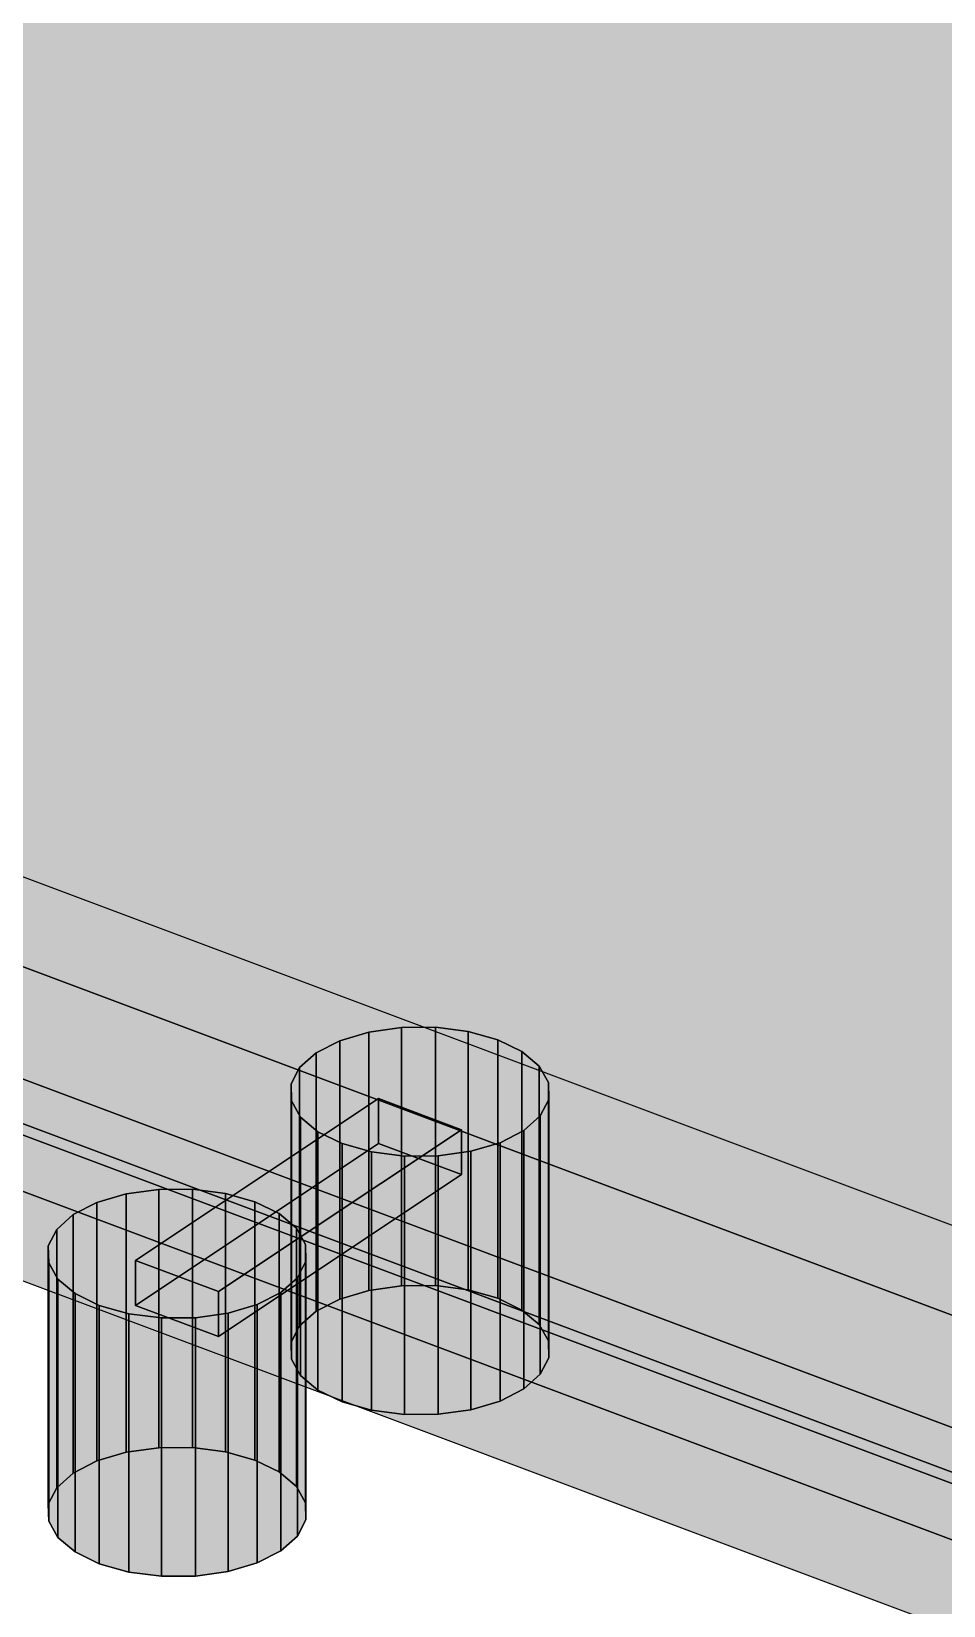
# Model space of a CAD drawing. Header units: millimetres. Extents: x 50 to 612415, y 2 to 4150.
# Drawn here: x 483440.8 to 483496.4, y 1980.6 to 2076.5 of the extents above; entities that cross this region are included whole.
import ezdxf

# ---------------------------------------------------------------- set-up
doc = ezdxf.new("R2010")
doc.units = ezdxf.units.MM
doc.layers.add('HATCH', color=8, linetype='Continuous', lineweight=9)
doc.layers.add('OUTLINE', color=7, linetype='Continuous', lineweight=25)

msp = doc.modelspace()

# ---------------------------------------------------------------- hatches: boundary and pattern name
at = {"layer": 'HATCH', "true_color": 0xccae87}
for points in [[(482517.682, 2640.813), (482302.6, 2721.469), (483655.424, 1955.814)], [(482302.6, 2721.469), (483404.917, 2049.754), (483653.949, 1956.535)], [(482302.6, 2721.469), (483653.949, 1956.535), (483655.424, 1955.814)], [(483655.424, 1950.335), (482302.6, 2715.99), (482517.682, 2635.334)], [(483653.949, 1951.057), (483404.917, 2044.275), (482302.6, 2715.99)], [(483655.424, 1950.335), (483653.949, 1951.057), (482302.6, 2715.99)], [(482732.765, 2560.157), (482517.682, 2640.813), (483655.424, 1955.814)], [(483655.424, 1950.335), (482517.682, 2635.334), (482732.765, 2554.679)], [(482947.847, 2479.501), (482732.765, 2560.157), (483655.424, 1955.814)], [(483655.424, 1950.335), (482732.765, 2554.679), (482947.847, 2474.023)], [(483008.576, 2376.129), (482666.975, 2504.229), (483655.424, 1950.335)], [(482666.975, 2504.229), (483404.917, 2044.275), (483653.949, 1951.057)], [(482666.975, 2504.229), (483653.949, 1951.057), (483655.424, 1950.335)], [(483008.576, 2369.281), (482666.975, 2497.381), (483655.424, 1943.487)], [(483655.424, 1943.487), (482666.975, 2497.381), (483008.576, 2369.281)], [(482666.975, 2497.381), (483404.917, 2037.427), (483653.949, 1944.209)], [(483653.949, 1944.209), (483404.917, 2037.427), (482666.975, 2497.381)], [(482666.975, 2497.381), (483653.949, 1944.209), (483655.424, 1943.487)], [(483655.424, 1943.487), (483653.949, 1944.209), (482666.975, 2497.381)], [(482666.975, 2494.642), (482665.499, 2495.364), (483655.424, 1940.748)], [(482665.499, 2495.364), (483404.917, 2034.688), (483653.949, 1941.47)], [(482665.499, 2495.364), (483653.949, 1941.47), (483655.424, 1940.748)], [(483655.424, 1940.063), (482665.499, 2494.679), (482666.975, 2493.957)], [(482666.975, 2493.957), (482665.499, 2494.679), (483707.276, 1909.123)], [(483653.949, 1940.785), (483404.917, 2034.003), (482665.499, 2494.679)], [(482665.499, 2494.679), (483327.72, 2051.457), (483707.276, 1909.123)], [(483655.424, 1940.063), (483653.949, 1940.785), (482665.499, 2494.679)], [(483008.576, 2366.542), (482666.975, 2494.642), (483655.424, 1940.748)], [(483655.424, 1940.748), (482666.975, 2494.642), (483008.576, 2366.542)], [(483653.949, 1941.47), (483404.917, 2034.688), (482666.975, 2494.642)], [(483655.424, 1940.748), (483653.949, 1941.47), (482666.975, 2494.642)], [(483655.424, 1940.063), (482666.975, 2493.957), (483008.576, 2365.857)], [(483008.576, 2365.857), (482666.975, 2493.957), (483707.276, 1909.123)], [(482666.975, 2490.533), (482665.499, 2491.255), (483707.276, 1905.699)], [(483707.276, 1905.699), (482665.499, 2491.255), (482666.975, 2490.533)], [(482665.499, 2491.255), (483327.72, 2048.033), (483707.276, 1905.699)], [(483707.276, 1905.699), (483327.72, 2048.033), (482665.499, 2491.255)], [(483008.576, 2362.433), (482666.975, 2490.533), (483707.276, 1905.699)], [(483707.276, 1905.699), (482666.975, 2490.533), (483008.576, 2362.433)], [(483707.276, 1900.221), (482665.499, 2485.776), (482666.975, 2485.055)], [(483707.276, 1900.221), (483327.72, 2042.555), (482665.499, 2485.776)], [(483707.276, 1900.221), (482666.975, 2485.055), (483008.576, 2356.954)], [(483162.929, 2398.845), (482947.847, 2479.501), (483655.424, 1955.814)], [(483655.424, 1950.335), (482947.847, 2474.023), (483162.929, 2393.367)], [(482632.309, 2329.766), (482381.801, 2423.706), (483707.276, 1924.874)], [(482381.801, 2423.706), (483327.72, 2067.208), (483707.276, 1924.874)], [(482632.309, 2324.288), (482381.801, 2418.228), (483707.276, 1919.396)], [(483707.276, 1919.396), (482381.801, 2418.228), (482632.309, 2324.288)], [(482381.801, 2418.228), (483327.72, 2061.729), (483707.276, 1919.396)], [(483707.276, 1919.396), (483327.72, 2061.729), (482381.801, 2418.228)], [(482632.309, 2317.44), (482381.801, 2411.38), (483707.276, 1912.548)], [(483707.276, 1912.548), (482381.801, 2411.38), (482632.309, 2317.44)], [(482381.801, 2411.38), (483327.72, 2054.881), (483707.276, 1912.548)], [(483707.276, 1912.548), (483327.72, 2054.881), (482381.801, 2411.38)], [(482632.309, 2314.7), (482381.801, 2408.641), (483707.276, 1909.808)], [(483707.276, 1909.808), (482381.801, 2408.641), (482632.309, 2314.7)], [(482381.801, 2408.641), (483327.72, 2052.142), (483707.276, 1909.808)], [(483707.276, 1909.808), (483327.72, 2052.142), (482381.801, 2408.641)], [(483707.276, 1909.123), (482381.801, 2407.956), (482632.309, 2314.016)], [(483707.276, 1909.123), (483327.72, 2051.457), (482381.801, 2407.956)], [(483388.132, 2233.795), (483008.576, 2376.129), (483655.424, 1950.335)], [(483388.132, 2226.947), (483008.576, 2369.281), (483655.424, 1943.487)], [(483655.424, 1943.487), (483008.576, 2369.281), (483388.132, 2226.947)], [(483388.132, 2224.208), (483008.576, 2366.542), (483655.424, 1940.748)], [(483655.424, 1940.748), (483008.576, 2366.542), (483388.132, 2224.208)], [(483655.424, 1940.063), (483008.576, 2365.857), (483388.132, 2223.523)], [(483388.132, 2223.523), (483008.576, 2365.857), (483707.276, 1909.123)], [(483388.132, 2220.099), (483008.576, 2362.433), (483707.276, 1905.699)], [(483707.276, 1905.699), (483008.576, 2362.433), (483388.132, 2220.099)], [(483707.276, 1900.221), (483008.576, 2356.954), (483388.132, 2214.621)], [(483393.952, 2044.15), (482632.309, 2329.766), (483707.276, 1924.874)], [(483393.952, 2038.671), (482632.309, 2324.288), (483707.276, 1919.396)], [(483707.276, 1919.396), (482632.309, 2324.288), (483393.952, 2038.671)], [(483393.952, 2031.823), (482632.309, 2317.44), (483707.276, 1912.548)], [(483707.276, 1912.548), (482632.309, 2317.44), (483393.952, 2031.823)], [(483393.952, 2029.084), (482632.309, 2314.7), (483707.276, 1909.808)], [(483707.276, 1909.808), (482632.309, 2314.7), (483393.952, 2029.084)], [(483707.276, 1909.123), (482632.309, 2314.016), (483393.952, 2028.399)], [(483404.917, 2049.754), (483405.969, 2048.866), (483653.949, 1956.535)], [(483405.969, 2048.866), (483406.525, 2047.872), (483653.949, 1956.535)], [(483406.525, 2047.872), (483406.547, 2046.84), (483653.949, 1956.535)], [(483406.547, 2046.84), (483406.035, 2045.84), (483653.949, 1956.535)], [(483406.035, 2045.84), (483405.023, 2044.94), (483642.878, 1955.745)], [(483406.035, 2045.84), (483648.086, 1957.286), (483650.15, 1957.298)], [(483406.035, 2045.84), (483650.15, 1957.298), (483652.15, 1957.042)], [(483406.035, 2045.84), (483646.098, 1957.008), (483648.086, 1957.286)], [(483406.035, 2045.84), (483652.15, 1957.042), (483653.949, 1956.535)], [(483406.035, 2045.84), (483644.322, 1956.482), (483646.098, 1957.008)], [(483406.035, 2045.84), (483642.878, 1955.745), (483644.322, 1956.482)], [(483641.866, 1954.845), (483405.023, 2044.94), (483403.579, 2044.203)], [(483641.866, 1954.845), (483642.878, 1955.745), (483405.023, 2044.94)], [(483641.866, 1954.845), (483395.751, 2043.643), (483393.952, 2044.15)], [(483641.354, 1953.845), (483641.866, 1954.845), (483393.952, 2044.15)], [(483641.376, 1952.813), (483641.354, 1953.845), (483393.952, 2044.15)], [(483641.932, 1951.819), (483641.376, 1952.813), (483393.952, 2044.15)], [(483642.984, 1950.931), (483641.932, 1951.819), (483393.952, 2044.15)], [(483644.46, 1950.209), (483642.984, 1950.931), (483393.952, 2044.15)], [(483644.46, 1950.209), (483393.952, 2044.15), (483707.276, 1924.874)], [(483641.866, 1954.845), (483403.579, 2044.203), (483401.803, 2043.677)], [(483404.917, 2044.275), (483405.969, 2043.387), (483653.949, 1951.057)], [(483653.949, 1951.057), (483405.969, 2043.387), (483404.917, 2044.275)], [(483641.866, 1954.845), (483397.751, 2043.387), (483395.751, 2043.643)], [(483641.866, 1954.845), (483399.815, 2043.399), (483397.751, 2043.387)], [(483641.866, 1954.845), (483401.803, 2043.677), (483399.815, 2043.399)], [(483405.969, 2043.387), (483406.525, 2042.393), (483653.949, 1951.057)], [(483653.949, 1951.057), (483406.525, 2042.393), (483405.969, 2043.387)], [(483653.949, 1951.057), (483406.547, 2041.361), (483406.525, 2042.393)], [(483406.525, 2042.393), (483406.547, 2041.361), (483653.949, 1951.057)], [(483653.949, 1951.057), (483406.035, 2040.361), (483406.547, 2041.361)], [(483406.547, 2041.361), (483406.035, 2040.361), (483653.949, 1951.057)], [(483406.035, 2040.361), (483405.023, 2039.462), (483642.878, 1950.266)], [(483642.878, 1950.266), (483405.023, 2039.462), (483406.035, 2040.361)], [(483406.035, 2040.361), (483648.086, 1951.808), (483650.15, 1951.819)], [(483650.15, 1951.819), (483648.086, 1951.808), (483406.035, 2040.361)], [(483652.15, 1951.563), (483650.15, 1951.819), (483406.035, 2040.361)], [(483406.035, 2040.361), (483650.15, 1951.819), (483652.15, 1951.563)], [(483406.035, 2040.361), (483646.098, 1951.53), (483648.086, 1951.808)], [(483648.086, 1951.808), (483646.098, 1951.53), (483406.035, 2040.361)], [(483653.949, 1951.057), (483652.15, 1951.563), (483406.035, 2040.361)], [(483406.035, 2040.361), (483652.15, 1951.563), (483653.949, 1951.057)], [(483406.035, 2040.361), (483644.322, 1951.004), (483646.098, 1951.53)], [(483646.098, 1951.53), (483644.322, 1951.004), (483406.035, 2040.361)], [(483406.035, 2040.361), (483642.878, 1950.266), (483644.322, 1951.004)], [(483644.322, 1951.004), (483642.878, 1950.266), (483406.035, 2040.361)], [(483641.866, 1949.367), (483405.023, 2039.462), (483403.579, 2038.724)], [(483403.579, 2038.724), (483405.023, 2039.462), (483641.866, 1949.367)], [(483641.866, 1949.367), (483642.878, 1950.266), (483405.023, 2039.462)], [(483405.023, 2039.462), (483642.878, 1950.266), (483641.866, 1949.367)], [(483393.952, 2038.671), (483395.751, 2038.165), (483641.866, 1949.367)], [(483641.866, 1949.367), (483395.751, 2038.165), (483393.952, 2038.671)], [(483393.952, 2038.671), (483641.866, 1949.367), (483641.354, 1948.367)], [(483641.354, 1948.367), (483641.866, 1949.367), (483393.952, 2038.671)], [(483641.376, 1947.335), (483641.354, 1948.367), (483393.952, 2038.671)], [(483393.952, 2038.671), (483641.354, 1948.367), (483641.376, 1947.335)], [(483393.952, 2038.671), (483641.376, 1947.335), (483641.932, 1946.341)], [(483641.932, 1946.341), (483641.376, 1947.335), (483393.952, 2038.671)], [(483393.952, 2038.671), (483641.932, 1946.341), (483642.984, 1945.453)], [(483642.984, 1945.453), (483641.932, 1946.341), (483393.952, 2038.671)], [(483644.46, 1944.731), (483642.984, 1945.453), (483393.952, 2038.671)], [(483393.952, 2038.671), (483642.984, 1945.453), (483644.46, 1944.731)], [(483644.46, 1944.731), (483393.952, 2038.671), (483707.276, 1919.396)], [(483707.276, 1919.396), (483393.952, 2038.671), (483644.46, 1944.731)], [(483395.751, 2038.165), (483397.751, 2037.909), (483641.866, 1949.367)], [(483641.866, 1949.367), (483397.751, 2037.909), (483395.751, 2038.165)], [(483399.815, 2037.92), (483401.803, 2038.198), (483641.866, 1949.367)], [(483641.866, 1949.367), (483401.803, 2038.198), (483399.815, 2037.92)], [(483641.866, 1949.367), (483403.579, 2038.724), (483401.803, 2038.198)], [(483401.803, 2038.198), (483403.579, 2038.724), (483641.866, 1949.367)], [(483397.751, 2037.909), (483399.815, 2037.92), (483641.866, 1949.367)], [(483641.866, 1949.367), (483399.815, 2037.92), (483397.751, 2037.909)], [(483404.917, 2037.427), (483405.969, 2036.539), (483653.949, 1944.209)], [(483653.949, 1944.209), (483405.969, 2036.539), (483404.917, 2037.427)], [(483405.969, 2036.539), (483406.525, 2035.545), (483653.949, 1944.209)], [(483653.949, 1944.209), (483406.525, 2035.545), (483405.969, 2036.539)], [(483653.949, 1944.209), (483406.547, 2034.513), (483406.525, 2035.545)], [(483406.525, 2035.545), (483406.547, 2034.513), (483653.949, 1944.209)], [(483404.917, 2034.688), (483405.969, 2033.8), (483653.949, 1941.47)], [(483653.949, 1941.47), (483405.969, 2033.8), (483404.917, 2034.688)], [(483653.949, 1944.209), (483406.035, 2033.513), (483406.547, 2034.513)], [(483406.547, 2034.513), (483406.035, 2033.513), (483653.949, 1944.209)], [(483653.949, 1940.785), (483405.969, 2033.115), (483404.917, 2034.003)], [(483406.035, 2033.513), (483405.023, 2032.614), (483642.878, 1943.418)], [(483642.878, 1943.418), (483405.023, 2032.614), (483406.035, 2033.513)], [(483405.969, 2033.8), (483406.525, 2032.806), (483653.949, 1941.47)], [(483653.949, 1941.47), (483406.525, 2032.806), (483405.969, 2033.8)], [(483406.035, 2033.513), (483648.086, 1944.96), (483650.15, 1944.971)], [(483650.15, 1944.971), (483648.086, 1944.96), (483406.035, 2033.513)], [(483652.15, 1944.715), (483650.15, 1944.971), (483406.035, 2033.513)], [(483406.035, 2033.513), (483650.15, 1944.971), (483652.15, 1944.715)], [(483406.035, 2033.513), (483646.098, 1944.682), (483648.086, 1944.96)], [(483648.086, 1944.96), (483646.098, 1944.682), (483406.035, 2033.513)], [(483653.949, 1944.209), (483652.15, 1944.715), (483406.035, 2033.513)], [(483406.035, 2033.513), (483652.15, 1944.715), (483653.949, 1944.209)], [(483406.035, 2033.513), (483644.322, 1944.156), (483646.098, 1944.682)], [(483646.098, 1944.682), (483644.322, 1944.156), (483406.035, 2033.513)], [(483406.035, 2033.513), (483642.878, 1943.418), (483644.322, 1944.156)], [(483644.322, 1944.156), (483642.878, 1943.418), (483406.035, 2033.513)], [(483641.866, 1942.519), (483405.023, 2032.614), (483403.579, 2031.876)], [(483403.579, 2031.876), (483405.023, 2032.614), (483641.866, 1942.519)], [(483641.866, 1942.519), (483642.878, 1943.418), (483405.023, 2032.614)], [(483405.023, 2032.614), (483642.878, 1943.418), (483641.866, 1942.519)], [(483653.949, 1940.785), (483406.525, 2032.121), (483405.969, 2033.115)], [(483653.949, 1941.47), (483406.547, 2031.774), (483406.525, 2032.806)], [(483406.525, 2032.806), (483406.547, 2031.774), (483653.949, 1941.47)], [(483393.952, 2031.823), (483395.751, 2031.317), (483641.866, 1942.519)], [(483641.866, 1942.519), (483395.751, 2031.317), (483393.952, 2031.823)], [(483393.952, 2031.823), (483641.866, 1942.519), (483641.354, 1941.519)], [(483641.354, 1941.519), (483641.866, 1942.519), (483393.952, 2031.823)], [(483641.376, 1940.487), (483641.354, 1941.519), (483393.952, 2031.823)], [(483393.952, 2031.823), (483641.354, 1941.519), (483641.376, 1940.487)], [(483393.952, 2031.823), (483641.376, 1940.487), (483641.932, 1939.493)], [(483641.932, 1939.493), (483641.376, 1940.487), (483393.952, 2031.823)], [(483393.952, 2031.823), (483641.932, 1939.493), (483642.984, 1938.605)], [(483642.984, 1938.605), (483641.932, 1939.493), (483393.952, 2031.823)], [(483644.46, 1937.883), (483642.984, 1938.605), (483393.952, 2031.823)], [(483393.952, 2031.823), (483642.984, 1938.605), (483644.46, 1937.883)], [(483644.46, 1937.883), (483393.952, 2031.823), (483707.276, 1912.548)], [(483707.276, 1912.548), (483393.952, 2031.823), (483644.46, 1937.883)], [(483641.866, 1942.519), (483403.579, 2031.876), (483401.803, 2031.35)], [(483401.803, 2031.35), (483403.579, 2031.876), (483641.866, 1942.519)], [(483653.949, 1941.47), (483406.035, 2030.774), (483406.547, 2031.774)], [(483406.547, 2031.774), (483406.035, 2030.774), (483653.949, 1941.47)], [(483653.949, 1940.785), (483406.547, 2031.089), (483406.525, 2032.121)], [(483395.751, 2031.317), (483397.751, 2031.061), (483641.866, 1942.519)], [(483641.866, 1942.519), (483397.751, 2031.061), (483395.751, 2031.317)], [(483397.751, 2031.061), (483399.815, 2031.072), (483641.866, 1942.519)], [(483641.866, 1942.519), (483399.815, 2031.072), (483397.751, 2031.061)], [(483399.815, 2031.072), (483401.803, 2031.35), (483641.866, 1942.519)], [(483641.866, 1942.519), (483401.803, 2031.35), (483399.815, 2031.072)], [(483406.035, 2030.774), (483405.023, 2029.875), (483642.878, 1940.679)], [(483642.878, 1940.679), (483405.023, 2029.875), (483406.035, 2030.774)], [(483653.949, 1940.785), (483406.035, 2030.089), (483406.547, 2031.089)], [(483406.035, 2030.774), (483648.086, 1942.221), (483650.15, 1942.232)], [(483650.15, 1942.232), (483648.086, 1942.221), (483406.035, 2030.774)], [(483652.15, 1941.976), (483650.15, 1942.232), (483406.035, 2030.774)], [(483406.035, 2030.774), (483650.15, 1942.232), (483652.15, 1941.976)], [(483406.035, 2030.774), (483646.098, 1941.943), (483648.086, 1942.221)], [(483648.086, 1942.221), (483646.098, 1941.943), (483406.035, 2030.774)], [(483653.949, 1941.47), (483652.15, 1941.976), (483406.035, 2030.774)], [(483406.035, 2030.774), (483652.15, 1941.976), (483653.949, 1941.47)], [(483406.035, 2030.774), (483644.322, 1941.417), (483646.098, 1941.943)], [(483646.098, 1941.943), (483644.322, 1941.417), (483406.035, 2030.774)], [(483406.035, 2030.774), (483642.878, 1940.679), (483644.322, 1941.417)], [(483644.322, 1941.417), (483642.878, 1940.679), (483406.035, 2030.774)], [(483641.866, 1939.779), (483405.023, 2029.875), (483403.579, 2029.137)], [(483403.579, 2029.137), (483405.023, 2029.875), (483641.866, 1939.779)], [(483642.878, 1939.994), (483405.023, 2029.19), (483406.035, 2030.089)], [(483641.866, 1939.779), (483642.878, 1940.679), (483405.023, 2029.875)], [(483405.023, 2029.875), (483642.878, 1940.679), (483641.866, 1939.779)], [(483650.15, 1941.547), (483648.086, 1941.536), (483406.035, 2030.089)], [(483652.15, 1941.291), (483650.15, 1941.547), (483406.035, 2030.089)], [(483648.086, 1941.536), (483646.098, 1941.258), (483406.035, 2030.089)], [(483653.949, 1940.785), (483652.15, 1941.291), (483406.035, 2030.089)], [(483646.098, 1941.258), (483644.322, 1940.732), (483406.035, 2030.089)], [(483644.322, 1940.732), (483642.878, 1939.994), (483406.035, 2030.089)], [(483393.952, 2029.084), (483395.751, 2028.578), (483641.866, 1939.779)], [(483641.866, 1939.779), (483395.751, 2028.578), (483393.952, 2029.084)], [(483393.952, 2029.084), (483641.866, 1939.779), (483641.354, 1938.78)], [(483641.354, 1938.78), (483641.866, 1939.779), (483393.952, 2029.084)], [(483641.376, 1937.748), (483641.354, 1938.78), (483393.952, 2029.084)], [(483393.952, 2029.084), (483641.354, 1938.78), (483641.376, 1937.748)], [(483393.952, 2029.084), (483641.376, 1937.748), (483641.932, 1936.754)], [(483641.932, 1936.754), (483641.376, 1937.748), (483393.952, 2029.084)], [(483393.952, 2029.084), (483641.932, 1936.754), (483642.984, 1935.865)], [(483642.984, 1935.865), (483641.932, 1936.754), (483393.952, 2029.084)], [(483644.46, 1935.144), (483642.984, 1935.865), (483393.952, 2029.084)], [(483393.952, 2029.084), (483642.984, 1935.865), (483644.46, 1935.144)], [(483644.46, 1935.144), (483393.952, 2029.084), (483707.276, 1909.808)], [(483707.276, 1909.808), (483393.952, 2029.084), (483644.46, 1935.144)], [(483395.751, 2028.578), (483397.751, 2028.322), (483641.866, 1939.779)], [(483641.866, 1939.779), (483397.751, 2028.322), (483395.751, 2028.578)], [(483399.815, 2028.333), (483401.803, 2028.611), (483641.866, 1939.779)], [(483641.866, 1939.779), (483401.803, 2028.611), (483399.815, 2028.333)], [(483641.866, 1939.779), (483403.579, 2029.137), (483401.803, 2028.611)], [(483401.803, 2028.611), (483403.579, 2029.137), (483641.866, 1939.779)], [(483403.579, 2028.452), (483405.023, 2029.19), (483641.866, 1939.095)], [(483405.023, 2029.19), (483642.878, 1939.994), (483641.866, 1939.095)], [(483393.952, 2028.399), (483395.751, 2027.893), (483641.866, 1939.095)], [(483393.952, 2028.399), (483641.866, 1939.095), (483641.354, 1938.095)], [(483393.952, 2028.399), (483641.354, 1938.095), (483641.376, 1937.063)], [(483393.952, 2028.399), (483641.376, 1937.063), (483641.932, 1936.069)], [(483393.952, 2028.399), (483641.932, 1936.069), (483642.984, 1935.181)], [(483393.952, 2028.399), (483642.984, 1935.181), (483644.46, 1934.459)], [(483707.276, 1909.123), (483393.952, 2028.399), (483644.46, 1934.459)], [(483395.751, 2027.893), (483397.751, 2027.637), (483641.866, 1939.095)], [(483397.751, 2028.322), (483399.815, 2028.333), (483641.866, 1939.779)], [(483641.866, 1939.779), (483399.815, 2028.333), (483397.751, 2028.322)], [(483397.751, 2027.637), (483399.815, 2027.648), (483641.866, 1939.095)], [(483399.815, 2027.648), (483401.803, 2027.926), (483641.866, 1939.095)], [(483401.803, 2027.926), (483403.579, 2028.452), (483641.866, 1939.095)]]:
    msp.add_hatch(color=43, dxfattribs=at).paths.add_polyline_path(points)
at = {"layer": 'HATCH', "true_color": 0xc0a47f}
for points in [[(483707.276, 1919.396), (483327.72, 2061.729), (483327.72, 2067.208), (483707.276, 1924.874)], [(483707.276, 1912.548), (483327.72, 2054.881), (483327.72, 2061.729), (483707.276, 1919.396)], [(483707.276, 1909.808), (483327.72, 2052.142), (483327.72, 2054.881), (483707.276, 1912.548)], [(483707.276, 1909.123), (483327.72, 2051.457), (483327.72, 2052.142), (483707.276, 1909.808)], [(483707.276, 1905.699), (483327.72, 2048.033), (483327.72, 2051.457), (483707.276, 1909.123)], [(483707.276, 1900.221), (483327.72, 2042.555), (483327.72, 2048.033), (483707.276, 1905.699)]]:
    msp.add_hatch(color=33, dxfattribs=at).paths.add_polyline_path(points)
at = {"layer": 'HATCH', "true_color": 0xadb2b6}
for points in [[(483461.38, 1999.781), (483459.604, 1999.255), (483459.604, 2015.005), (483461.38, 2015.531)], [(483469.231, 1999.308), (483467.432, 1999.814), (483467.432, 2015.565), (483469.231, 2015.058)], [(483459.742, 1992.982), (483461.541, 1992.476), (483461.541, 2008.226), (483459.742, 2008.732)], [(483467.593, 1992.509), (483469.369, 1993.035), (483469.369, 2008.785), (483467.593, 2008.259)], [(483446.578, 1989.912), (483444.801, 1989.386), (483444.801, 2005.137), (483446.578, 2005.663)], [(483454.428, 1989.439), (483452.629, 1989.946), (483452.629, 2005.696), (483454.428, 2005.19)], [(483444.939, 1983.113), (483446.738, 1982.607), (483446.738, 1998.358), (483444.939, 1998.864)], [(483452.79, 1982.641), (483454.566, 1983.166), (483454.566, 1998.917), (483452.79, 1998.391)]]:
    msp.add_hatch(color=253, dxfattribs=at).paths.add_polyline_path(points)
at = {"layer": 'HATCH', "true_color": 0xb7bcc0}
for points in [[(483467.593, 2008.259), (483461.38, 2015.531), (483459.604, 2015.005)], [(483467.593, 2008.259), (483463.368, 2015.809), (483461.38, 2015.531)], [(483467.593, 2008.259), (483465.432, 2015.821), (483463.368, 2015.809)], [(483467.593, 2008.259), (483467.432, 2015.565), (483465.432, 2015.821)], [(483467.593, 2008.259), (483469.231, 2015.058), (483467.432, 2015.565)], [(483467.593, 2008.259), (483458.161, 2014.268), (483457.148, 2013.368)], [(483467.593, 2008.259), (483459.604, 2015.005), (483458.161, 2014.268)], [(483467.593, 2008.259), (483470.707, 2014.337), (483469.231, 2015.058)], [(483467.593, 2008.259), (483471.758, 2013.448), (483470.707, 2014.337)], [(483467.593, 2008.259), (483457.148, 2013.368), (483456.636, 2012.368)], [(483467.593, 2008.259), (483472.315, 2012.455), (483471.758, 2013.448)], [(483467.593, 2008.259), (483456.636, 2012.368), (483456.659, 2011.336)], [(483467.593, 2008.259), (483472.337, 2011.422), (483472.315, 2012.455)], [(483461.956, 2011.475), (483447.154, 2001.606), (483452.214, 1999.708)], [(483461.956, 2011.475), (483452.214, 1999.708), (483467.017, 2009.577)], [(483467.593, 2008.259), (483456.659, 2011.336), (483457.215, 2010.342)], [(483467.593, 2008.259), (483471.825, 2010.423), (483472.337, 2011.422)], [(483467.593, 2008.259), (483457.215, 2010.342), (483458.267, 2009.454)], [(483467.593, 2008.259), (483470.813, 2009.523), (483471.825, 2010.423)], [(483467.593, 2008.259), (483458.267, 2009.454), (483459.742, 2008.732)], [(483467.593, 2008.259), (483469.369, 2008.785), (483470.813, 2009.523)], [(483452.214, 1996.969), (483447.154, 1998.867), (483461.956, 2008.735)], [(483467.017, 2006.838), (483452.214, 1996.969), (483461.956, 2008.735)], [(483467.593, 2008.259), (483459.742, 2008.732), (483461.541, 2008.226)], [(483467.593, 2008.259), (483461.541, 2008.226), (483463.541, 2007.97)], [(483467.593, 2008.259), (483463.541, 2007.97), (483465.605, 2007.981)], [(483452.79, 1998.391), (483446.578, 2005.663), (483444.801, 2005.137)], [(483452.79, 1998.391), (483448.566, 2005.941), (483446.578, 2005.663)], [(483452.79, 1998.391), (483450.63, 2005.952), (483448.566, 2005.941)], [(483452.79, 1998.391), (483452.629, 2005.696), (483450.63, 2005.952)], [(483452.79, 1998.391), (483454.428, 2005.19), (483452.629, 2005.696)], [(483452.79, 1998.391), (483444.801, 2005.137), (483443.358, 2004.399)], [(483452.79, 1998.391), (483455.904, 2004.468), (483454.428, 2005.19)], [(483452.79, 1998.391), (483443.358, 2004.399), (483442.346, 2003.5)], [(483452.79, 1998.391), (483456.956, 2003.58), (483455.904, 2004.468)], [(483452.79, 1998.391), (483457.512, 2002.586), (483456.956, 2003.58)], [(483452.79, 1998.391), (483442.346, 2003.5), (483441.833, 2002.5)], [(483452.79, 1998.391), (483441.833, 2002.5), (483441.856, 2001.468)], [(483452.79, 1998.391), (483457.535, 2001.554), (483457.512, 2002.586)], [(483452.79, 1998.391), (483441.856, 2001.468), (483442.412, 2000.474)], [(483452.79, 1998.391), (483457.022, 2000.554), (483457.535, 2001.554)], [(483452.79, 1998.391), (483442.412, 2000.474), (483443.464, 1999.586)], [(483452.79, 1998.391), (483456.01, 1999.655), (483457.022, 2000.554)], [(483459.604, 1999.255), (483461.38, 1999.781), (483467.593, 1992.509)], [(483461.38, 1999.781), (483463.368, 2000.059), (483467.593, 1992.509)], [(483463.368, 2000.059), (483465.432, 2000.07), (483467.593, 1992.509)], [(483465.432, 2000.07), (483467.432, 1999.814), (483467.593, 1992.509)], [(483467.432, 1999.814), (483469.231, 1999.308), (483467.593, 1992.509)], [(483452.79, 1998.391), (483443.464, 1999.586), (483444.939, 1998.864)], [(483452.79, 1998.391), (483444.939, 1998.864), (483446.738, 1998.358)], [(483452.79, 1998.391), (483454.566, 1998.917), (483456.01, 1999.655)], [(483458.161, 1998.517), (483459.604, 1999.255), (483467.593, 1992.509)], [(483469.231, 1999.308), (483470.707, 1998.586), (483467.593, 1992.509)], [(483452.79, 1998.391), (483446.738, 1998.358), (483448.738, 1998.102)], [(483452.79, 1998.391), (483448.738, 1998.102), (483450.802, 1998.113)], [(483457.148, 1997.618), (483458.161, 1998.517), (483467.593, 1992.509)], [(483470.707, 1998.586), (483471.758, 1997.698), (483467.593, 1992.509)], [(483456.636, 1996.618), (483457.148, 1997.618), (483467.593, 1992.509)], [(483471.758, 1997.698), (483472.315, 1996.704), (483467.593, 1992.509)], [(483456.659, 1995.586), (483456.636, 1996.618), (483467.593, 1992.509)], [(483472.315, 1996.704), (483472.337, 1995.672), (483467.593, 1992.509)], [(483457.215, 1994.592), (483456.659, 1995.586), (483467.593, 1992.509)], [(483472.337, 1995.672), (483471.825, 1994.672), (483467.593, 1992.509)], [(483458.267, 1993.704), (483457.215, 1994.592), (483467.593, 1992.509)], [(483471.825, 1994.672), (483470.813, 1993.773), (483467.593, 1992.509)], [(483459.742, 1992.982), (483458.267, 1993.704), (483467.593, 1992.509)], [(483470.813, 1993.773), (483469.369, 1993.035), (483467.593, 1992.509)], [(483461.541, 1992.476), (483459.742, 1992.982), (483467.593, 1992.509)], [(483463.541, 1992.22), (483461.541, 1992.476), (483467.593, 1992.509)], [(483465.605, 1992.231), (483463.541, 1992.22), (483467.593, 1992.509)], [(483446.578, 1989.912), (483448.566, 1990.19), (483452.79, 1982.641)], [(483448.566, 1990.19), (483450.63, 1990.202), (483452.79, 1982.641)], [(483450.63, 1990.202), (483452.629, 1989.946), (483452.79, 1982.641)], [(483443.358, 1988.649), (483444.801, 1989.386), (483452.79, 1982.641)], [(483444.801, 1989.386), (483446.578, 1989.912), (483452.79, 1982.641)], [(483452.629, 1989.946), (483454.428, 1989.439), (483452.79, 1982.641)], [(483454.428, 1989.439), (483455.904, 1988.718), (483452.79, 1982.641)], [(483442.346, 1987.749), (483443.358, 1988.649), (483452.79, 1982.641)], [(483455.904, 1988.718), (483456.956, 1987.83), (483452.79, 1982.641)], [(483441.833, 1986.749), (483442.346, 1987.749), (483452.79, 1982.641)], [(483456.956, 1987.83), (483457.512, 1986.836), (483452.79, 1982.641)], [(483441.856, 1985.717), (483441.833, 1986.749), (483452.79, 1982.641)], [(483457.512, 1986.836), (483457.535, 1985.804), (483452.79, 1982.641)], [(483442.412, 1984.723), (483441.856, 1985.717), (483452.79, 1982.641)], [(483457.535, 1985.804), (483457.022, 1984.804), (483452.79, 1982.641)], [(483443.464, 1983.835), (483442.412, 1984.723), (483452.79, 1982.641)], [(483457.022, 1984.804), (483456.01, 1983.904), (483452.79, 1982.641)], [(483444.939, 1983.113), (483443.464, 1983.835), (483452.79, 1982.641)], [(483456.01, 1983.904), (483454.566, 1983.166), (483452.79, 1982.641)], [(483446.738, 1982.607), (483444.939, 1983.113), (483452.79, 1982.641)], [(483448.738, 1982.351), (483446.738, 1982.607), (483452.79, 1982.641)], [(483450.802, 1982.362), (483448.738, 1982.351), (483452.79, 1982.641)]]:
    msp.add_hatch(color=9, dxfattribs=at).paths.add_polyline_path(points)
at = {"layer": 'HATCH', "true_color": 0xaeb3b7}
for points in [[(483463.368, 2000.059), (483461.38, 1999.781), (483461.38, 2015.531), (483463.368, 2015.809)], [(483467.432, 1999.814), (483465.432, 2000.07), (483465.432, 2015.821), (483467.432, 2015.565)], [(483461.541, 1992.476), (483463.541, 1992.22), (483463.541, 2007.97), (483461.541, 2008.226)], [(483465.605, 1992.231), (483467.593, 1992.509), (483467.593, 2008.259), (483465.605, 2007.981)], [(483448.566, 1990.19), (483446.578, 1989.912), (483446.578, 2005.663), (483448.566, 2005.941)], [(483452.629, 1989.946), (483450.63, 1990.202), (483450.63, 2005.952), (483452.629, 2005.696)], [(483446.738, 1982.607), (483448.738, 1982.351), (483448.738, 1998.102), (483446.738, 1998.358)], [(483450.802, 1982.362), (483452.79, 1982.641), (483452.79, 1998.391), (483450.802, 1998.113)]]:
    msp.add_hatch(color=253, dxfattribs=at).paths.add_polyline_path(points)
at = {"layer": 'HATCH', "true_color": 0xaeb4b7}
for points in [[(483465.432, 2000.07), (483463.368, 2000.059), (483463.368, 2015.809), (483465.432, 2015.821)], [(483463.541, 1992.22), (483465.605, 1992.231), (483465.605, 2007.981), (483463.541, 2007.97)], [(483450.63, 1990.202), (483448.566, 1990.19), (483448.566, 2005.941), (483450.63, 2005.952)], [(483448.738, 1982.351), (483450.802, 1982.362), (483450.802, 1998.113), (483448.738, 1998.102)]]:
    msp.add_hatch(color=253, dxfattribs=at).paths.add_polyline_path(points)
at = {"layer": 'HATCH', "true_color": 0xa8aeb1}
for points in [[(483458.161, 1998.517), (483457.148, 1997.618), (483457.148, 2013.368), (483458.161, 2014.268)], [(483470.813, 1993.773), (483471.825, 1994.672), (483471.825, 2010.423), (483470.813, 2009.523)], [(483443.358, 1988.649), (483442.346, 1987.749), (483442.346, 2003.5), (483443.358, 2004.399)], [(483456.01, 1983.904), (483457.022, 1984.804), (483457.022, 2000.554), (483456.01, 1999.655)]]:
    msp.add_hatch(color=253, dxfattribs=at).paths.add_polyline_path(points)
at = {"layer": 'HATCH', "true_color": 0xabb0b4}
for points in [[(483459.604, 1999.255), (483458.161, 1998.517), (483458.161, 2014.268), (483459.604, 2015.005)], [(483470.707, 1998.586), (483469.231, 1999.308), (483469.231, 2015.058), (483470.707, 2014.337)], [(483458.267, 1993.704), (483459.742, 1992.982), (483459.742, 2008.732), (483458.267, 2009.454)], [(483469.369, 1993.035), (483470.813, 1993.773), (483470.813, 2009.523), (483469.369, 2008.785)], [(483444.801, 1989.386), (483443.358, 1988.649), (483443.358, 2004.399), (483444.801, 2005.137)], [(483455.904, 1988.718), (483454.428, 1989.439), (483454.428, 2005.19), (483455.904, 2004.468)], [(483443.464, 1983.835), (483444.939, 1983.113), (483444.939, 1998.864), (483443.464, 1999.586)], [(483454.566, 1983.166), (483456.01, 1983.904), (483456.01, 1999.655), (483454.566, 1998.917)]]:
    msp.add_hatch(color=253, dxfattribs=at).paths.add_polyline_path(points)
at = {"layer": 'HATCH', "true_color": 0xa9aeb1}
for points in [[(483471.758, 1997.698), (483470.707, 1998.586), (483470.707, 2014.337), (483471.758, 2013.448)], [(483457.215, 1994.592), (483458.267, 1993.704), (483458.267, 2009.454), (483457.215, 2010.342)], [(483456.956, 1987.83), (483455.904, 1988.718), (483455.904, 2004.468), (483456.956, 2003.58)], [(483442.412, 1984.723), (483443.464, 1983.835), (483443.464, 1999.586), (483442.412, 2000.474)]]:
    msp.add_hatch(color=253, dxfattribs=at).paths.add_polyline_path(points)
at = {"layer": 'HATCH', "true_color": 0xa6abae}
for points in [[(483457.148, 1997.618), (483456.636, 1996.618), (483456.636, 2012.368), (483457.148, 2013.368)], [(483472.315, 1996.704), (483471.758, 1997.698), (483471.758, 2013.448), (483472.315, 2012.455)], [(483456.659, 1995.586), (483457.215, 1994.592), (483457.215, 2010.342), (483456.659, 2011.336)], [(483471.825, 1994.672), (483472.337, 1995.672), (483472.337, 2011.422), (483471.825, 2010.423)], [(483457.512, 1986.836), (483456.956, 1987.83), (483456.956, 2003.58), (483457.512, 2002.586)], [(483442.346, 1987.749), (483441.833, 1986.749), (483441.833, 2002.5), (483442.346, 2003.5)], [(483441.856, 1985.717), (483442.412, 1984.723), (483442.412, 2000.474), (483441.856, 2001.468)], [(483457.022, 1984.804), (483457.535, 1985.804), (483457.535, 2001.554), (483457.022, 2000.554)]]:
    msp.add_hatch(color=253, dxfattribs=at).paths.add_polyline_path(points)
at = {"layer": 'HATCH', "true_color": 0xa3a8ab}
for points in [[(483456.636, 1996.618), (483456.659, 1995.586), (483456.659, 2011.336), (483456.636, 2012.368)], [(483472.337, 1995.672), (483472.315, 1996.704), (483472.315, 2012.455), (483472.337, 2011.422)], [(483441.833, 1986.749), (483441.856, 1985.717), (483441.856, 2001.468), (483441.833, 2002.5)], [(483457.535, 1985.804), (483457.512, 1986.836), (483457.512, 2002.586), (483457.535, 2001.554)]]:
    msp.add_hatch(color=253, dxfattribs=at).paths.add_polyline_path(points)
at = {"layer": 'HATCH', "true_color": 0xaaafb2}
for points in [[(483461.956, 2008.735), (483447.154, 1998.867), (483447.154, 2001.606), (483461.956, 2011.475)], [(483452.214, 1996.969), (483467.017, 2006.838), (483467.017, 2009.577), (483452.214, 1999.708)]]:
    msp.add_hatch(color=253, dxfattribs=at).paths.add_polyline_path(points)
at = {"layer": 'HATCH', "true_color": 0xacb1b5}
for points in [[(483467.017, 2006.838), (483461.956, 2008.735), (483461.956, 2011.475), (483467.017, 2009.577)], [(483447.154, 1998.867), (483452.214, 1996.969), (483452.214, 1999.708), (483447.154, 2001.606)]]:
    msp.add_hatch(color=253, dxfattribs=at).paths.add_polyline_path(points)

# ---------------------------------------------------------------- linework, layer by layer
at = {"layer": 'OUTLINE', "color": 139, "true_color": 0x42544a}
for p, q in [((483327.72, 2067.208), (483707.276, 1924.874)), ((483327.72, 2067.208), (483707.276, 1924.874)), ((483327.72, 2061.729), (483707.276, 1919.396)), ((483707.276, 1919.396), (483327.72, 2061.729)), ((483327.72, 2061.729), (483707.276, 1919.396)), ((483707.276, 1919.396), (483327.72, 2061.729)), ((483327.72, 2054.881), (483707.276, 1912.548)), ((483707.276, 1912.548), (483327.72, 2054.881)), ((483327.72, 2054.881), (483707.276, 1912.548)), ((483707.276, 1912.548), (483327.72, 2054.881)), ((483327.72, 2052.142), (483707.276, 1909.808)), ((483707.276, 1909.808), (483327.72, 2052.142)), ((483327.72, 2052.142), (483707.276, 1909.808)), ((483707.276, 1909.808), (483327.72, 2052.142)), ((483327.72, 2051.457), (483707.276, 1909.123)), ((483707.276, 1909.123), (483327.72, 2051.457)), ((483327.72, 2051.457), (483707.276, 1909.123)), ((483707.276, 1909.123), (483327.72, 2051.457)), ((483327.72, 2048.033), (483707.276, 1905.699)), ((483707.276, 1905.699), (483327.72, 2048.033)), ((483327.72, 2048.033), (483707.276, 1905.699)), ((483707.276, 1905.699), (483327.72, 2048.033)), ((483707.276, 1900.221), (483327.72, 2042.555)), ((483707.276, 1900.221), (483327.72, 2042.555)), ((483459.604, 2015.005), (483461.38, 2015.531)), ((483461.38, 2015.531), (483459.604, 2015.005)), ((483461.38, 2015.531), (483463.368, 2015.809)), ((483463.368, 2015.809), (483461.38, 2015.531)), ((483461.38, 1999.781), (483461.38, 2015.531)), ((483461.38, 2015.531), (483461.38, 1999.781)), ((483463.368, 2015.809), (483465.432, 2015.821)), ((483465.432, 2015.821), (483463.368, 2015.809)), ((483463.368, 2000.059), (483463.368, 2015.809)), ((483463.368, 2015.809), (483463.368, 2000.059)), ((483465.432, 2015.821), (483465.432, 2000.07)), ((483465.432, 2000.07), (483465.432, 2015.821)), ((483465.432, 2015.821), (483467.432, 2015.565)), ((483467.432, 2015.565), (483465.432, 2015.821)), ((483467.432, 2015.565), (483467.432, 1999.814)), ((483467.432, 1999.814), (483467.432, 2015.565)), ((483467.432, 2015.565), (483469.231, 2015.058)), ((483469.231, 2015.058), (483467.432, 2015.565)), ((483457.148, 2013.368), (483458.161, 2014.268)), ((483458.161, 2014.268), (483457.148, 2013.368)), ((483458.161, 2014.268), (483459.604, 2015.005)), ((483459.604, 2015.005), (483458.161, 2014.268)), ((483458.161, 1998.517), (483458.161, 2014.268)), ((483458.161, 2014.268), (483458.161, 1998.517)), ((483459.604, 1999.255), (483459.604, 2015.005)), ((483459.604, 2015.005), (483459.604, 1999.255)), ((483469.231, 2015.058), (483469.231, 1999.308)), ((483469.231, 1999.308), (483469.231, 2015.058)), ((483469.231, 2015.058), (483470.707, 2014.337)), ((483470.707, 2014.337), (483469.231, 2015.058)), ((483470.707, 2014.337), (483470.707, 1998.586)), ((483470.707, 1998.586), (483470.707, 2014.337)), ((483470.707, 2014.337), (483471.758, 2013.448)), ((483471.758, 2013.448), (483470.707, 2014.337)), ((483456.636, 2012.368), (483457.148, 2013.368)), ((483457.148, 2013.368), (483456.636, 2012.368)), ((483457.148, 1997.618), (483457.148, 2013.368)), ((483457.148, 2013.368), (483457.148, 1997.618)), ((483471.758, 2013.448), (483471.758, 1997.698)), ((483471.758, 1997.698), (483471.758, 2013.448)), ((483471.758, 2013.448), (483472.315, 2012.455)), ((483472.315, 2012.455), (483471.758, 2013.448)), ((483456.636, 1996.618), (483456.636, 2012.368)), ((483456.659, 2011.336), (483456.636, 2012.368)), ((483456.636, 2012.368), (483456.636, 1996.618)), ((483456.636, 2012.368), (483456.659, 2011.336)), ((483472.315, 2012.455), (483472.315, 1996.704)), ((483472.315, 1996.704), (483472.315, 2012.455)), ((483472.315, 2012.455), (483472.337, 2011.422)), ((483472.337, 2011.422), (483472.315, 2012.455)), ((483447.154, 2001.606), (483461.956, 2011.475)), ((483461.956, 2011.475), (483447.154, 2001.606)), ((483456.659, 1995.586), (483456.659, 2011.336)), ((483457.215, 2010.342), (483456.659, 2011.336)), ((483456.659, 2011.336), (483456.659, 1995.586)), ((483456.659, 2011.336), (483457.215, 2010.342)), ((483461.956, 2008.735), (483461.956, 2011.475)), ((483461.956, 2011.475), (483467.017, 2009.577)), ((483461.956, 2011.475), (483461.956, 2008.735)), ((483467.017, 2009.577), (483461.956, 2011.475)), ((483472.337, 2011.422), (483471.825, 2010.423)), ((483471.825, 2010.423), (483472.337, 2011.422)), ((483472.337, 2011.422), (483472.337, 1995.672)), ((483472.337, 1995.672), (483472.337, 2011.422)), ((483457.215, 1994.592), (483457.215, 2010.342)), ((483458.267, 2009.454), (483457.215, 2010.342)), ((483457.215, 2010.342), (483457.215, 1994.592)), ((483457.215, 2010.342), (483458.267, 2009.454)), ((483471.825, 2010.423), (483470.813, 2009.523)), ((483470.813, 2009.523), (483471.825, 2010.423)), ((483471.825, 2010.423), (483471.825, 1994.672)), ((483471.825, 1994.672), (483471.825, 2010.423)), ((483452.214, 1999.708), (483467.017, 2009.577)), ((483467.017, 2009.577), (483452.214, 1999.708)), ((483458.267, 1993.704), (483458.267, 2009.454)), ((483459.742, 2008.732), (483458.267, 2009.454)), ((483458.267, 2009.454), (483458.267, 1993.704)), ((483458.267, 2009.454), (483459.742, 2008.732)), ((483467.017, 2009.577), (483467.017, 2006.838)), ((483467.017, 2006.838), (483467.017, 2009.577)), ((483470.813, 2009.523), (483469.369, 2008.785)), ((483469.369, 2008.785), (483470.813, 2009.523)), ((483470.813, 2009.523), (483470.813, 1993.773)), ((483470.813, 1993.773), (483470.813, 2009.523)), ((483461.956, 2008.735), (483447.154, 1998.867)), ((483447.154, 1998.867), (483461.956, 2008.735)), ((483459.742, 1992.982), (483459.742, 2008.732)), ((483461.541, 2008.226), (483459.742, 2008.732)), ((483459.742, 2008.732), (483459.742, 1992.982)), ((483459.742, 2008.732), (483461.541, 2008.226)), ((483467.017, 2006.838), (483461.956, 2008.735)), ((483461.956, 2008.735), (483467.017, 2006.838)), ((483469.369, 2008.785), (483467.593, 2008.259)), ((483467.593, 2008.259), (483469.369, 2008.785)), ((483469.369, 2008.785), (483469.369, 1993.035)), ((483469.369, 1993.035), (483469.369, 2008.785)), ((483461.541, 1992.476), (483461.541, 2008.226)), ((483463.541, 2007.97), (483461.541, 2008.226)), ((483461.541, 2008.226), (483461.541, 1992.476)), ((483461.541, 2008.226), (483463.541, 2007.97)), ((483465.605, 2007.981), (483463.541, 2007.97)), ((483463.541, 2007.97), (483465.605, 2007.981)), ((483463.541, 1992.22), (483463.541, 2007.97)), ((483463.541, 2007.97), (483463.541, 1992.22)), ((483467.593, 2008.259), (483465.605, 2007.981)), ((483465.605, 2007.981), (483467.593, 2008.259)), ((483465.605, 2007.981), (483465.605, 1992.231)), ((483465.605, 1992.231), (483465.605, 2007.981)), ((483467.593, 2008.259), (483467.593, 1992.509)), ((483467.593, 1992.509), (483467.593, 2008.259)), ((483467.017, 2006.838), (483452.214, 1996.969)), ((483452.214, 1996.969), (483467.017, 2006.838)), ((483444.801, 2005.137), (483446.578, 2005.663)), ((483446.578, 2005.663), (483444.801, 2005.137)), ((483446.578, 2005.663), (483448.566, 2005.941)), ((483448.566, 2005.941), (483446.578, 2005.663)), ((483446.578, 1989.912), (483446.578, 2005.663)), ((483446.578, 2005.663), (483446.578, 1989.912)), ((483448.566, 2005.941), (483450.63, 2005.952)), ((483450.63, 2005.952), (483448.566, 2005.941)), ((483448.566, 1990.19), (483448.566, 2005.941)), ((483448.566, 2005.941), (483448.566, 1990.19)), ((483450.63, 2005.952), (483450.63, 1990.202)), ((483450.63, 1990.202), (483450.63, 2005.952)), ((483450.63, 2005.952), (483452.629, 2005.696)), ((483452.629, 2005.696), (483450.63, 2005.952)), ((483452.629, 2005.696), (483452.629, 1989.946)), ((483452.629, 1989.946), (483452.629, 2005.696)), ((483452.629, 2005.696), (483454.428, 2005.19)), ((483454.428, 2005.19), (483452.629, 2005.696)), ((483443.358, 2004.399), (483444.801, 2005.137)), ((483444.801, 2005.137), (483443.358, 2004.399)), ((483444.801, 1989.386), (483444.801, 2005.137)), ((483444.801, 2005.137), (483444.801, 1989.386)), ((483454.428, 2005.19), (483454.428, 1989.439)), ((483454.428, 1989.439), (483454.428, 2005.19)), ((483454.428, 2005.19), (483455.904, 2004.468)), ((483455.904, 2004.468), (483454.428, 2005.19)), ((483442.346, 2003.5), (483443.358, 2004.399)), ((483443.358, 2004.399), (483442.346, 2003.5)), ((483443.358, 1988.649), (483443.358, 2004.399)), ((483443.358, 2004.399), (483443.358, 1988.649)), ((483455.904, 2004.468), (483455.904, 1988.718)), ((483455.904, 1988.718), (483455.904, 2004.468)), ((483455.904, 2004.468), (483456.956, 2003.58)), ((483456.956, 2003.58), (483455.904, 2004.468)), ((483456.956, 2003.58), (483456.956, 1987.83)), ((483456.956, 1987.83), (483456.956, 2003.58)), ((483456.956, 2003.58), (483457.512, 2002.586)), ((483457.512, 2002.586), (483456.956, 2003.58)), ((483441.833, 2002.5), (483442.346, 2003.5)), ((483442.346, 2003.5), (483441.833, 2002.5)), ((483442.346, 1987.749), (483442.346, 2003.5)), ((483442.346, 2003.5), (483442.346, 1987.749)), ((483441.833, 1986.749), (483441.833, 2002.5)), ((483441.856, 2001.468), (483441.833, 2002.5)), ((483441.833, 2002.5), (483441.833, 1986.749)), ((483441.833, 2002.5), (483441.856, 2001.468)), ((483457.512, 2002.586), (483457.512, 1986.836)), ((483457.512, 1986.836), (483457.512, 2002.586)), ((483457.512, 2002.586), (483457.535, 2001.554)), ((483457.535, 2001.554), (483457.512, 2002.586)), ((483441.856, 1985.717), (483441.856, 2001.468)), ((483442.412, 2000.474), (483441.856, 2001.468)), ((483441.856, 2001.468), (483441.856, 1985.717)), ((483441.856, 2001.468), (483442.412, 2000.474)), ((483447.154, 1998.867), (483447.154, 2001.606)), ((483447.154, 2001.606), (483452.214, 1999.708)), ((483452.214, 1999.708), (483447.154, 2001.606)), ((483447.154, 2001.606), (483447.154, 1998.867)), ((483457.535, 2001.554), (483457.022, 2000.554)), ((483457.022, 2000.554), (483457.535, 2001.554)), ((483457.535, 2001.554), (483457.535, 1985.804)), ((483457.535, 1985.804), (483457.535, 2001.554)), ((483442.412, 1984.723), (483442.412, 2000.474)), ((483443.464, 1999.586), (483442.412, 2000.474)), ((483442.412, 2000.474), (483442.412, 1984.723)), ((483442.412, 2000.474), (483443.464, 1999.586)), ((483457.022, 2000.554), (483456.01, 1999.655)), ((483456.01, 1999.655), (483457.022, 2000.554)), ((483457.022, 2000.554), (483457.022, 1984.804)), ((483457.022, 1984.804), (483457.022, 2000.554)), ((483459.604, 1999.255), (483461.38, 1999.781)), ((483461.38, 1999.781), (483459.604, 1999.255)), ((483461.38, 1999.781), (483463.368, 2000.059)), ((483463.368, 2000.059), (483461.38, 1999.781)), ((483463.368, 2000.059), (483465.432, 2000.07)), ((483465.432, 2000.07), (483463.368, 2000.059)), ((483465.432, 2000.07), (483467.432, 1999.814)), ((483467.432, 1999.814), (483465.432, 2000.07)), ((483467.432, 1999.814), (483469.231, 1999.308)), ((483469.231, 1999.308), (483467.432, 1999.814)), ((483443.464, 1983.835), (483443.464, 1999.586)), ((483444.939, 1998.864), (483443.464, 1999.586)), ((483443.464, 1999.586), (483443.464, 1983.835)), ((483443.464, 1999.586), (483444.939, 1998.864)), ((483444.939, 1983.113), (483444.939, 1998.864)), ((483446.738, 1998.358), (483444.939, 1998.864)), ((483444.939, 1998.864), (483444.939, 1983.113)), ((483444.939, 1998.864), (483446.738, 1998.358)), ((483452.214, 1996.969), (483447.154, 1998.867)), ((483447.154, 1998.867), (483452.214, 1996.969)), ((483452.214, 1999.708), (483452.214, 1996.969)), ((483452.214, 1996.969), (483452.214, 1999.708)), ((483454.566, 1998.917), (483452.79, 1998.391)), ((483452.79, 1998.391), (483454.566, 1998.917)), ((483456.01, 1999.655), (483454.566, 1998.917)), ((483454.566, 1998.917), (483456.01, 1999.655)), ((483454.566, 1998.917), (483454.566, 1983.166)), ((483454.566, 1983.166), (483454.566, 1998.917)), ((483456.01, 1999.655), (483456.01, 1983.904)), ((483456.01, 1983.904), (483456.01, 1999.655)), ((483458.161, 1998.517), (483459.604, 1999.255)), ((483459.604, 1999.255), (483458.161, 1998.517)), ((483469.231, 1999.308), (483470.707, 1998.586)), ((483470.707, 1998.586), (483469.231, 1999.308)), ((483446.738, 1982.607), (483446.738, 1998.358)), ((483448.738, 1998.102), (483446.738, 1998.358)), ((483446.738, 1998.358), (483446.738, 1982.607)), ((483446.738, 1998.358), (483448.738, 1998.102)), ((483450.802, 1998.113), (483448.738, 1998.102)), ((483448.738, 1998.102), (483450.802, 1998.113)), ((483448.738, 1982.351), (483448.738, 1998.102)), ((483448.738, 1998.102), (483448.738, 1982.351)), ((483452.79, 1998.391), (483450.802, 1998.113)), ((483450.802, 1998.113), (483452.79, 1998.391)), ((483450.802, 1998.113), (483450.802, 1982.362)), ((483450.802, 1982.362), (483450.802, 1998.113)), ((483452.79, 1998.391), (483452.79, 1982.641)), ((483452.79, 1982.641), (483452.79, 1998.391)), ((483457.148, 1997.618), (483458.161, 1998.517)), ((483458.161, 1998.517), (483457.148, 1997.618)), ((483470.707, 1998.586), (483471.758, 1997.698)), ((483471.758, 1997.698), (483470.707, 1998.586)), ((483456.636, 1996.618), (483457.148, 1997.618)), ((483457.148, 1997.618), (483456.636, 1996.618)), ((483471.758, 1997.698), (483472.315, 1996.704)), ((483472.315, 1996.704), (483471.758, 1997.698)), ((483456.659, 1995.586), (483456.636, 1996.618)), ((483456.636, 1996.618), (483456.659, 1995.586)), ((483472.315, 1996.704), (483472.337, 1995.672)), ((483472.337, 1995.672), (483472.315, 1996.704)), ((483457.215, 1994.592), (483456.659, 1995.586)), ((483456.659, 1995.586), (483457.215, 1994.592)), ((483472.337, 1995.672), (483471.825, 1994.672)), ((483471.825, 1994.672), (483472.337, 1995.672)), ((483458.267, 1993.704), (483457.215, 1994.592)), ((483457.215, 1994.592), (483458.267, 1993.704)), ((483471.825, 1994.672), (483470.813, 1993.773)), ((483470.813, 1993.773), (483471.825, 1994.672)), ((483459.742, 1992.982), (483458.267, 1993.704)), ((483458.267, 1993.704), (483459.742, 1992.982)), ((483469.369, 1993.035), (483467.593, 1992.509)), ((483467.593, 1992.509), (483469.369, 1993.035)), ((483470.813, 1993.773), (483469.369, 1993.035)), ((483469.369, 1993.035), (483470.813, 1993.773)), ((483461.541, 1992.476), (483459.742, 1992.982)), ((483459.742, 1992.982), (483461.541, 1992.476)), ((483463.541, 1992.22), (483461.541, 1992.476)), ((483461.541, 1992.476), (483463.541, 1992.22)), ((483465.605, 1992.231), (483463.541, 1992.22)), ((483463.541, 1992.22), (483465.605, 1992.231)), ((483467.593, 1992.509), (483465.605, 1992.231)), ((483465.605, 1992.231), (483467.593, 1992.509)), ((483446.578, 1989.912), (483448.566, 1990.19)), ((483448.566, 1990.19), (483446.578, 1989.912)), ((483448.566, 1990.19), (483450.63, 1990.202)), ((483450.63, 1990.202), (483448.566, 1990.19)), ((483450.63, 1990.202), (483452.629, 1989.946)), ((483452.629, 1989.946), (483450.63, 1990.202)), ((483443.358, 1988.649), (483444.801, 1989.386)), ((483444.801, 1989.386), (483443.358, 1988.649)), ((483444.801, 1989.386), (483446.578, 1989.912)), ((483446.578, 1989.912), (483444.801, 1989.386)), ((483452.629, 1989.946), (483454.428, 1989.439)), ((483454.428, 1989.439), (483452.629, 1989.946)), ((483454.428, 1989.439), (483455.904, 1988.718)), ((483455.904, 1988.718), (483454.428, 1989.439)), ((483442.346, 1987.749), (483443.358, 1988.649)), ((483443.358, 1988.649), (483442.346, 1987.749)), ((483455.904, 1988.718), (483456.956, 1987.83)), ((483456.956, 1987.83), (483455.904, 1988.718)), ((483441.833, 1986.749), (483442.346, 1987.749)), ((483442.346, 1987.749), (483441.833, 1986.749)), ((483456.956, 1987.83), (483457.512, 1986.836)), ((483457.512, 1986.836), (483456.956, 1987.83)), ((483441.856, 1985.717), (483441.833, 1986.749)), ((483441.833, 1986.749), (483441.856, 1985.717)), ((483457.512, 1986.836), (483457.535, 1985.804)), ((483457.535, 1985.804), (483457.512, 1986.836)), ((483442.412, 1984.723), (483441.856, 1985.717)), ((483441.856, 1985.717), (483442.412, 1984.723)), ((483457.535, 1985.804), (483457.022, 1984.804)), ((483457.022, 1984.804), (483457.535, 1985.804)), ((483443.464, 1983.835), (483442.412, 1984.723)), ((483442.412, 1984.723), (483443.464, 1983.835)), ((483457.022, 1984.804), (483456.01, 1983.904)), ((483456.01, 1983.904), (483457.022, 1984.804)), ((483444.939, 1983.113), (483443.464, 1983.835)), ((483443.464, 1983.835), (483444.939, 1983.113)), ((483456.01, 1983.904), (483454.566, 1983.166)), ((483454.566, 1983.166), (483456.01, 1983.904)), ((483446.738, 1982.607), (483444.939, 1983.113)), ((483444.939, 1983.113), (483446.738, 1982.607)), ((483448.738, 1982.351), (483446.738, 1982.607)), ((483446.738, 1982.607), (483448.738, 1982.351)), ((483452.79, 1982.641), (483450.802, 1982.362)), ((483450.802, 1982.362), (483452.79, 1982.641)), ((483454.566, 1983.166), (483452.79, 1982.641)), ((483452.79, 1982.641), (483454.566, 1983.166)), ((483450.802, 1982.362), (483448.738, 1982.351)), ((483448.738, 1982.351), (483450.802, 1982.362))]:
    msp.add_line(p, q, dxfattribs=at)

doc.saveas('drawing.dxf')
